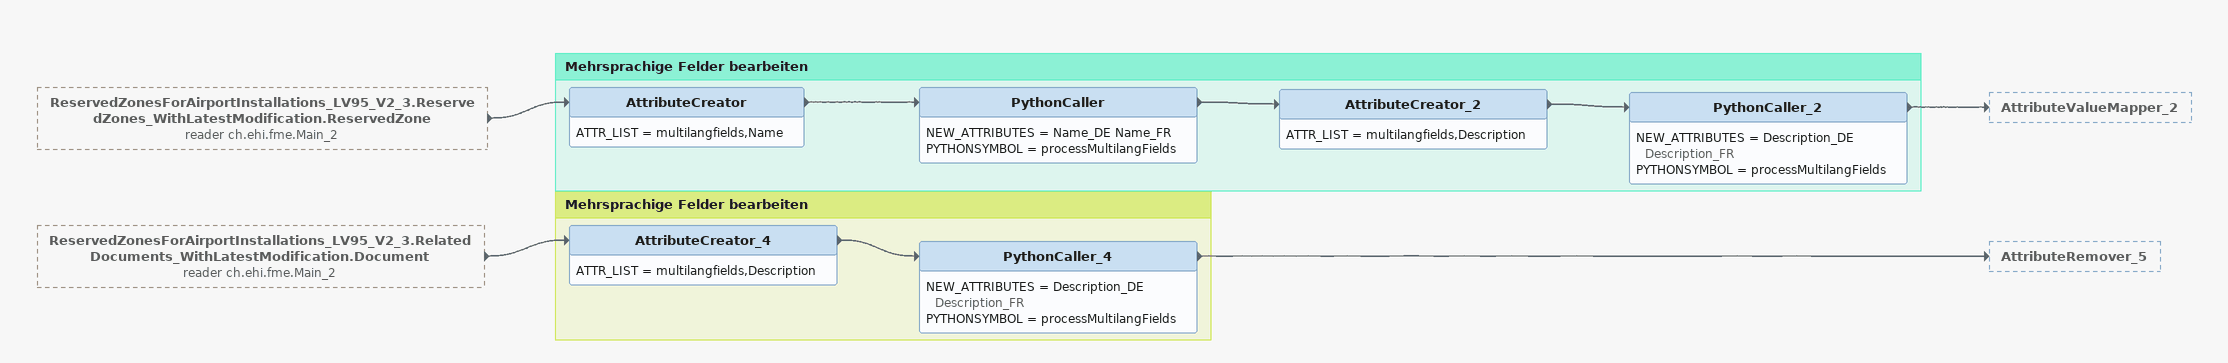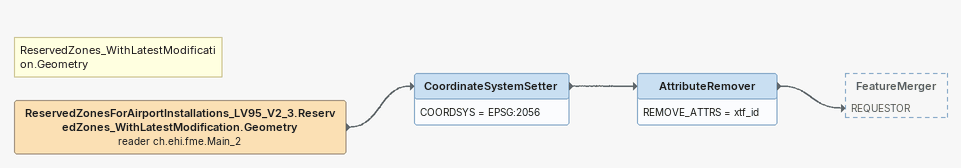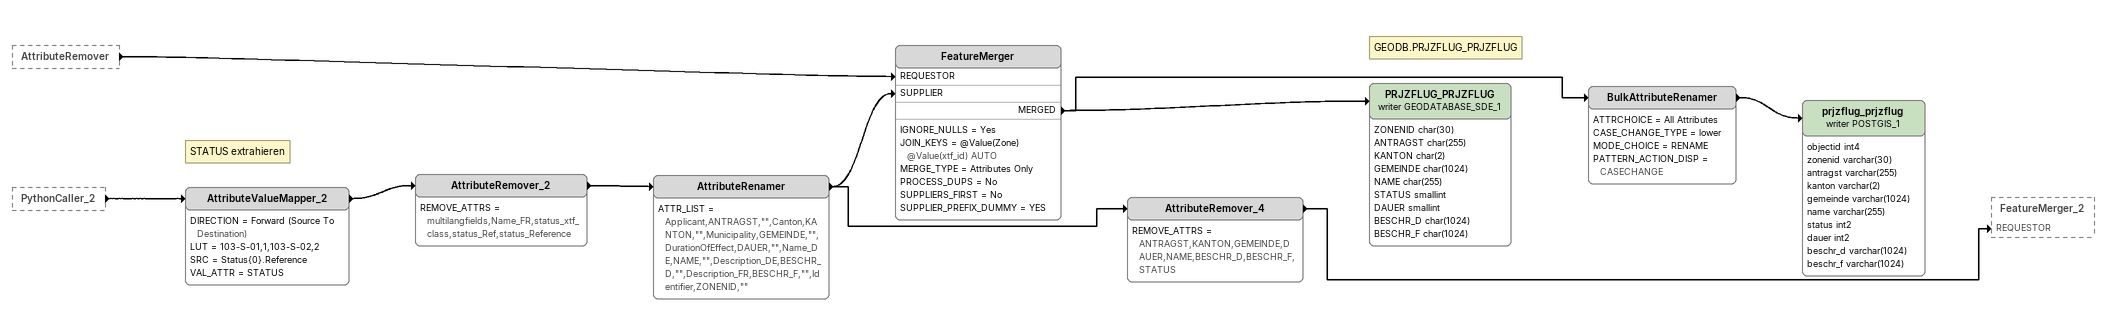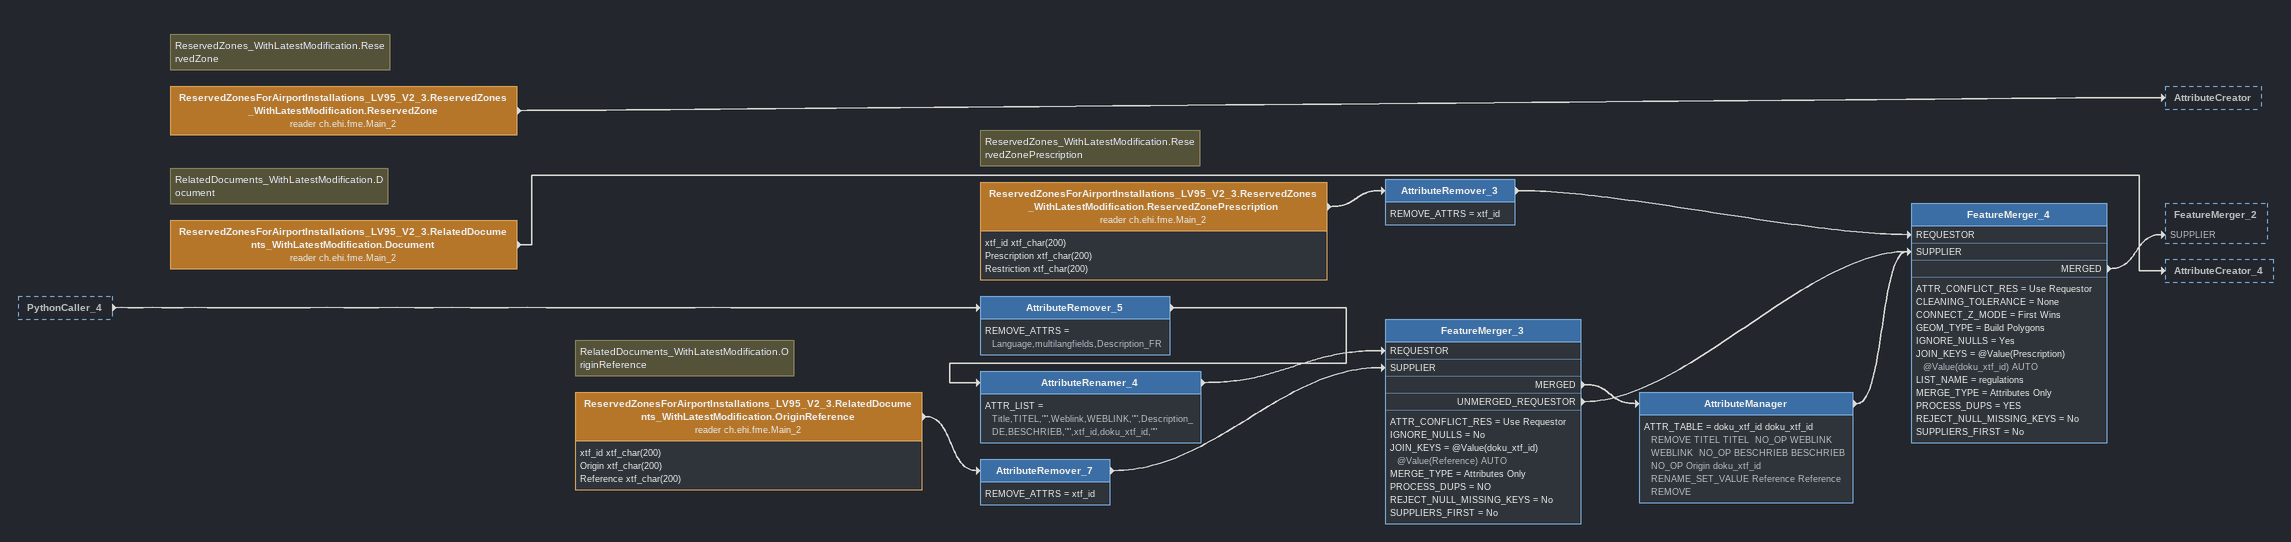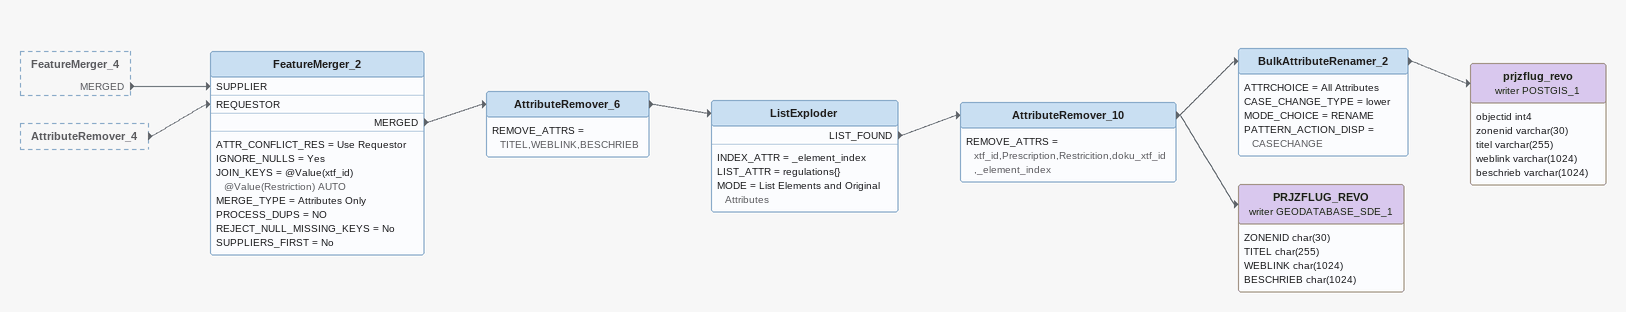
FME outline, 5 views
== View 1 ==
ReservedZonesForAirportInstallations_LV95_V2_3.ReservedZones_WithLatestModification.ReservedZone (reader ch.ehi.fme.Main_2) [outside]
    -> AttributeCreator
ReservedZonesForAirportInstallations_LV95_V2_3.RelatedDocuments_WithLatestModification.Document (reader ch.ehi.fme.Main_2) [outside]
    -> AttributeCreator_4

Bookmark: Mehrsprachige Felder bearbeiten
AttributeCreator
    ATTR_LIST = multilangfields,Name
    -> PythonCaller
PythonCaller
    NEW_ATTRIBUTES = Name_DE Name_FR
    PYTHONSYMBOL = processMultilangFields
    -> AttributeCreator_2
AttributeCreator_2
    ATTR_LIST = multilangfields,Description
    -> PythonCaller_2
PythonCaller_2
    NEW_ATTRIBUTES = Description_DE Description_FR
    PYTHONSYMBOL = processMultilangFields
    -> AttributeValueMapper_2

Bookmark: Mehrsprachige Felder bearbeiten
AttributeCreator_4
    ATTR_LIST = multilangfields,Description
    -> PythonCaller_4
PythonCaller_4
    NEW_ATTRIBUTES = Description_DE Description_FR
    PYTHONSYMBOL = processMultilangFields
    -> AttributeRemover_5

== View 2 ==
Note: ReservedZones_WithLatestModification.Geometry
ReservedZonesForAirportInstallations_LV95_V2_3.ReservedZones_WithLatestModification.Geometry (reader ch.ehi.fme.Main_2)
    -> CoordinateSystemSetter
CoordinateSystemSetter
    COORDSYS = EPSG:2056
    -> AttributeRemover
AttributeRemover
    REMOVE_ATTRS = xtf_id
    -> FeatureMerger [REQUESTOR]

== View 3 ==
AttributeRemover [outside]
    -> FeatureMerger [REQUESTOR]
PythonCaller_2 [outside]
    -> AttributeValueMapper_2
Note: STATUS extrahieren
AttributeValueMapper_2
    DIRECTION = Forward (Source To Destination)
    LUT = 103-S-01,1,103-S-02,2
    SRC = Status{0}.Reference
    VAL_ATTR = STATUS
    -> AttributeRemover_2
AttributeRemover_2
    REMOVE_ATTRS = multilangfields,Name_FR,status_xtf_class,status_Ref,status_Reference
    -> AttributeRenamer
AttributeRenamer
    ATTR_LIST = Applicant,ANTRAGST,"",Canton,KANTON,"",Municipality,GEMEINDE,"",DurationOfEffect,DAUER,"",Name_DE,NAME,"",Description_DE,BESCHR_D,"",Description_FR,BESCHR_F,"",Identifier,ZONENID,""
    -> FeatureMerger [SUPPLIER]
    -> AttributeRemover_4
FeatureMerger
    IGNORE_NULLS = Yes
    JOIN_KEYS = @Value(Zone) @Value(xtf_id) AUTO
    MERGE_TYPE = Attributes Only
    PROCESS_DUPS = No
    SUPPLIERS_FIRST = No
    SUPPLIER_PREFIX_DUMMY = YES
    MERGED -> BulkAttributeRenamer
    MERGED -> PRJZFLUG_PRJZFLUG (writer GEODATABASE_SDE_1)
Note: GEODB.PRJZFLUG_PRJZFLUG
PRJZFLUG_PRJZFLUG (writer GEODATABASE_SDE_1)
    attributes: ZONENID char(30), ANTRAGST char(255), KANTON char(2), GEMEINDE char(1024), NAME char(255), STATUS smallint, DAUER smallint, BESCHR_D char(1024), BESCHR_F char(1024)
BulkAttributeRenamer
    ATTRCHOICE = All Attributes
    CASE_CHANGE_TYPE = lower
    MODE_CHOICE = RENAME
    PATTERN_ACTION_DISP = CASECHANGE
    -> prjzflug_prjzflug (writer POSTGIS_1)
prjzflug_prjzflug (writer POSTGIS_1)
    attributes: objectid int4, zonenid varchar(30), antragst varchar(255), kanton varchar(2), gemeinde varchar(1024), name varchar(255), status int2, dauer int2, beschr_d varchar(1024), beschr_f varchar(1024)
AttributeRemover_4
    REMOVE_ATTRS = ANTRAGST,KANTON,GEMEINDE,DAUER,NAME,BESCHR_D,BESCHR_F,STATUS
    -> FeatureMerger_2 [REQUESTOR]

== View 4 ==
PythonCaller_4 [outside]
    -> AttributeRemover_5
Note: ReservedZones_WithLatestModification.ReservedZone
ReservedZonesForAirportInstallations_LV95_V2_3.ReservedZones_WithLatestModification.ReservedZone (reader ch.ehi.fme.Main_2)
    -> AttributeCreator
Note: RelatedDocuments_WithLatestModification.Document
ReservedZonesForAirportInstallations_LV95_V2_3.RelatedDocuments_WithLatestModification.Document (reader ch.ehi.fme.Main_2)
    -> AttributeCreator_4
AttributeRemover_5
    REMOVE_ATTRS = Language,multilangfields,Description_FR
    -> AttributeRenamer_4
AttributeRenamer_4
    ATTR_LIST = Title,TITEL,"",Weblink,WEBLINK,"",Description_DE,BESCHRIEB,"",xtf_id,doku_xtf_id,""
    -> FeatureMerger_3 [REQUESTOR]
Note: RelatedDocuments_WithLatestModification.OriginReference
ReservedZonesForAirportInstallations_LV95_V2_3.RelatedDocuments_WithLatestModification.OriginReference (reader ch.ehi.fme.Main_2)
    attributes: xtf_id xtf_char(200), Origin xtf_char(200), Reference xtf_char(200)
    -> AttributeRemover_7
AttributeRemover_7
    REMOVE_ATTRS = xtf_id
    -> FeatureMerger_3 [SUPPLIER]
FeatureMerger_3
    ATTR_CONFLICT_RES = Use Requestor
    IGNORE_NULLS = No
    JOIN_KEYS = @Value(doku_xtf_id) @Value(Reference) AUTO
    MERGE_TYPE = Attributes Only
    PROCESS_DUPS = NO
    REJECT_NULL_MISSING_KEYS = No
    SUPPLIERS_FIRST = No
    MERGED -> AttributeManager
    UNMERGED_REQUESTOR -> FeatureMerger_4 [SUPPLIER]
AttributeManager
    ATTR_TABLE = doku_xtf_id doku_xtf_id  REMOVE TITEL TITEL  NO_OP WEBLINK WEBLINK  NO_OP BESCHRIEB BESCHRIEB  NO_OP Origin doku_xtf_id  RENAME_SET_VALUE Reference Reference  REMOVE
    -> FeatureMerger_4 [SUPPLIER]
Note: ReservedZones_WithLatestModification.ReservedZonePrescription
ReservedZonesForAirportInstallations_LV95_V2_3.ReservedZones_WithLatestModification.ReservedZonePrescription (reader ch.ehi.fme.Main_2)
    attributes: xtf_id xtf_char(200), Prescription xtf_char(200), Restriction xtf_char(200)
    -> AttributeRemover_3
AttributeRemover_3
    REMOVE_ATTRS = xtf_id
    -> FeatureMerger_4 [REQUESTOR]
FeatureMerger_4
    ATTR_CONFLICT_RES = Use Requestor
    CLEANING_TOLERANCE = None
    CONNECT_Z_MODE = First Wins
    GEOM_TYPE = Build Polygons
    IGNORE_NULLS = Yes
    JOIN_KEYS = @Value(Prescription) @Value(doku_xtf_id) AUTO
    LIST_NAME = regulations
    MERGE_TYPE = Attributes Only
    PROCESS_DUPS = YES
    REJECT_NULL_MISSING_KEYS = No
    SUPPLIERS_FIRST = No
    MERGED -> FeatureMerger_2 [SUPPLIER]

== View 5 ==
FeatureMerger_4 [outside]
    MERGED -> FeatureMerger_2 [SUPPLIER]
AttributeRemover_4 [outside]
    -> FeatureMerger_2 [REQUESTOR]
FeatureMerger_2
    ATTR_CONFLICT_RES = Use Requestor
    IGNORE_NULLS = Yes
    JOIN_KEYS = @Value(xtf_id) @Value(Restriction) AUTO
    MERGE_TYPE = Attributes Only
    PROCESS_DUPS = NO
    REJECT_NULL_MISSING_KEYS = No
    SUPPLIERS_FIRST = No
    MERGED -> AttributeRemover_6
AttributeRemover_6
    REMOVE_ATTRS = TITEL,WEBLINK,BESCHRIEB
    -> ListExploder
ListExploder
    INDEX_ATTR = _element_index
    LIST_ATTR = regulations{}
    MODE = List Elements and Original Attributes
    LIST_FOUND -> AttributeRemover_10
AttributeRemover_10
    REMOVE_ATTRS = xtf_id,Prescription,Restricition,doku_xtf_id,_element_index
    -> PRJZFLUG_REVO (writer GEODATABASE_SDE_1)
    -> BulkAttributeRenamer_2
BulkAttributeRenamer_2
    ATTRCHOICE = All Attributes
    CASE_CHANGE_TYPE = lower
    MODE_CHOICE = RENAME
    PATTERN_ACTION_DISP = CASECHANGE
    -> prjzflug_revo (writer POSTGIS_1)
prjzflug_revo (writer POSTGIS_1)
    attributes: objectid int4, zonenid varchar(30), titel varchar(255), weblink varchar(1024), beschrieb varchar(1024)
PRJZFLUG_REVO (writer GEODATABASE_SDE_1)
    attributes: ZONENID char(30), TITEL char(255), WEBLINK char(1024), BESCHRIEB char(1024)
